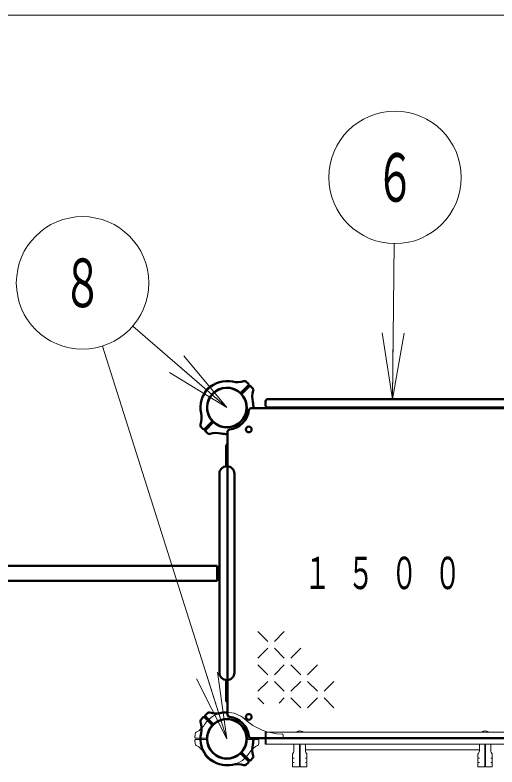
# Model space of a CAD drawing. Units: millimetres on the paper. Extents: x -385 to 0, y -594 to 267.
# Drawn here: x -307.31 to -285.47, y 163.3 to 197.34 of the extents above; entities that cross this region are included whole.
import ezdxf
from ezdxf.enums import TextEntityAlignment as Align

# ---------------------------------------------------------------- set-up
doc = ezdxf.new("R2010")
doc.units = ezdxf.units.MM
doc.layers.add('LY_1', color=7, linetype='Continuous', lineweight=50)
doc.styles.add('ＭＳ ゴシック', font='')
doc.styles.get('ＭＳ ゴシック').set_extended_font_data('MS Gothic')

msp = doc.modelspace()

# ---------------------------------------------------------------- linework, layer by layer
at = {"layer": 'LY_1', "lineweight": 13}
for p, q in [((-273.821, 197.342), (-360.136, 197.342)), ((-273.828, 197.342), (-360.136, 197.342)), ((-290.209, 179.95), (-290.125, 186.991)), ((-297.709, 179.57), (-301.979, 183.254)), ((-290.209, 179.95), (-290.673, 182.956)), ((-290.209, 179.95), (-290.173, 182.95)), ((-289.673, 182.944), (-290.209, 179.95)), ((-297.709, 164.57), (-303.345, 182.353)), ((-299.654, 181.908), (-297.709, 179.57)), ((-297.709, 179.57), (-299.981, 181.53)), ((-297.709, 179.57), (-300.307, 181.151)), ((-295.857, 168.972), (-296.307, 169.422)), ((-295.107, 169.422), (-295.557, 168.972)), ((-295.857, 168.672), (-296.307, 168.222)), ((-295.107, 168.222), (-295.557, 168.672)), ((-294.357, 168.672), (-294.807, 168.222)), ((-295.857, 167.472), (-296.307, 167.922)), ((-295.107, 167.922), (-295.557, 167.472)), ((-294.357, 167.472), (-294.807, 167.922)), ((-293.607, 167.922), (-294.057, 167.472)), ((-298.139, 167.581), (-297.709, 164.57)), ((-297.709, 164.57), (-299.092, 167.279)), ((-297.709, 164.57), (-298.615, 167.43)), ((-295.857, 167.172), (-296.307, 166.722)), ((-295.107, 166.722), (-295.557, 167.172)), ((-294.357, 167.172), (-294.807, 166.722)), ((-293.607, 166.722), (-294.057, 167.172)), ((-292.857, 167.172), (-293.307, 166.722)), ((-296.04, 166.155), (-296.307, 166.422)), ((-295.107, 166.422), (-295.346, 166.183)), ((-294.357, 165.972), (-294.807, 166.422)), ((-293.607, 166.422), (-294.057, 165.972)), ((-292.857, 165.972), (-293.307, 166.422)), ((-299.158, 164.641), (-299.153, 164.787)), ((-284.437, 164.872), (-295.981, 164.872)), ((-295.981, 164.328), (-295.981, 164.872)), ((-295.935, 164.328), (-295.935, 164.872)), ((-299.158, 164.499), (-299.152, 164.341)), ((-298.647, 164.6), (-299.118, 164.6)), ((-298.647, 164.54), (-299.118, 164.54)), ((-296.772, 164.6), (-295.2, 164.6)), ((-296.772, 164.54), (-296.301, 164.54)), ((-296.261, 164.499), (-296.266, 164.353)), ((-295.16, 164.642), (-295.166, 164.747)), ((-284.437, 164.328), (-295.981, 164.328)), ((-294.669, 164.026), (-294.669, 164.328)), ((-294.427, 163.296), (-294.427, 164.328)), ((-294.391, 163.296), (-294.391, 164.328)), ((-294.149, 164.026), (-294.149, 164.328)), ((-286.269, 164.026), (-286.269, 164.328)), ((-286.027, 163.296), (-286.027, 164.328)), ((-285.991, 163.296), (-285.991, 164.328)), ((-285.749, 164.026), (-285.749, 164.328)), ((-294.733, 163.711), (-294.733, 163.869)), ((-294.716, 163.91), (-294.691, 163.951)), ((-286.269, 164.072), (-294.149, 164.072)), ((-294.102, 163.91), (-294.128, 163.951)), ((-294.085, 163.711), (-294.085, 163.869)), ((-286.333, 163.711), (-286.333, 163.869)), ((-286.316, 163.91), (-286.291, 163.951)), ((-285.702, 163.91), (-285.728, 163.951)), ((-285.685, 163.711), (-285.685, 163.869)), ((-294.733, 163.711), (-294.707, 163.696)), ((-294.733, 163.681), (-294.707, 163.696)), ((-294.733, 163.511), (-294.733, 163.681)), ((-294.733, 163.511), (-294.707, 163.496)), ((-294.733, 163.481), (-294.707, 163.496)), ((-294.733, 163.296), (-294.733, 163.481)), ((-294.707, 163.696), (-294.664, 163.696)), ((-294.707, 163.496), (-294.664, 163.496)), ((-294.111, 163.696), (-294.154, 163.696)), ((-294.111, 163.496), (-294.154, 163.496)), ((-294.085, 163.711), (-294.111, 163.696)), ((-294.085, 163.681), (-294.111, 163.696)), ((-294.085, 163.511), (-294.111, 163.496)), ((-294.085, 163.481), (-294.111, 163.496)), ((-294.085, 163.511), (-294.085, 163.681)), ((-294.085, 163.296), (-294.085, 163.481)), ((-286.333, 163.711), (-286.307, 163.696)), ((-286.333, 163.681), (-286.307, 163.696)), ((-286.333, 163.511), (-286.333, 163.681)), ((-286.333, 163.511), (-286.307, 163.496)), ((-286.333, 163.481), (-286.307, 163.496)), ((-286.333, 163.296), (-286.333, 163.481)), ((-286.307, 163.696), (-286.264, 163.696)), ((-286.307, 163.496), (-286.264, 163.496)), ((-285.711, 163.696), (-285.754, 163.696)), ((-285.711, 163.496), (-285.754, 163.496)), ((-285.685, 163.711), (-285.711, 163.696)), ((-285.685, 163.681), (-285.711, 163.696)), ((-285.685, 163.511), (-285.711, 163.496)), ((-285.685, 163.481), (-285.711, 163.496)), ((-285.685, 163.511), (-285.685, 163.681)), ((-285.685, 163.296), (-285.685, 163.481)), ((-297.909, 163.387), (-297.909, 163.384)), ((-297.509, 163.387), (-297.509, 163.384)), ((-294.427, 163.296), (-294.733, 163.296)), ((-294.391, 163.296), (-294.085, 163.296)), ((-286.027, 163.296), (-286.333, 163.296)), ((-285.991, 163.296), (-285.685, 163.296))]:
    msp.add_line(p, q, dxfattribs=at)
at = {"layer": 'LY_1', "color": 140}
for p, q in [((-298.404, 180.548), (-298.407, 180.55)), ((-297.067, 180.254), (-296.734, 180.587)), ((-297.025, 180.212), (-296.692, 180.545)), ((-296.735, 180.645), (-296.85, 180.752)), ((-296.634, 180.544), (-296.527, 180.429)), ((-298.687, 180.265), (-298.689, 180.268)), ((-295.959, 179.85), (-295.959, 179.67)), ((-284.559, 179.95), (-295.859, 179.95)), ((-290.209, 179.54), (-296.617, 179.54)), ((-284.559, 179.57), (-295.859, 179.57)), ((-290.209, 179.54), (-283.801, 179.54)), ((-298.393, 178.928), (-298.726, 178.595)), ((-298.351, 178.886), (-298.684, 178.553)), ((-298.784, 178.596), (-298.883, 178.703)), ((-298.683, 178.495), (-298.576, 178.396)), ((-297.679, 172.07), (-297.679, 178.478)), ((-297.741, 177.878), (-297.741, 176.909)), ((-297.741, 177.878), (-297.677, 177.878)), ((-297.677, 177.878), (-297.677, 176.909)), ((-298.049, 167.57), (-298.049, 176.57)), ((-297.369, 167.57), (-297.369, 176.57)), ((-307.709, 172.41), (-298.149, 172.41)), ((-298.149, 171.73), (-298.149, 172.41)), ((-298.149, 172.342), (-298.049, 172.342)), ((-297.679, 172.07), (-297.679, 165.662)), ((-307.709, 171.73), (-298.149, 171.73)), ((-298.149, 171.798), (-298.049, 171.798)), ((-297.741, 166.262), (-297.741, 167.232)), ((-297.677, 166.262), (-297.677, 167.232)), ((-297.741, 166.262), (-297.677, 166.262)), ((-298.784, 165.544), (-298.883, 165.437)), ((-298.393, 165.212), (-298.726, 165.545)), ((-298.351, 165.254), (-298.684, 165.587)), ((-298.683, 165.645), (-298.576, 165.744)), ((-290.209, 164.6), (-296.617, 164.6)), ((-290.209, 164.6), (-283.801, 164.6)), ((-298.687, 163.875), (-298.689, 163.873)), ((-297.067, 163.886), (-296.734, 163.553)), ((-297.025, 163.928), (-296.692, 163.595)), ((-298.404, 163.592), (-298.407, 163.59)), ((-296.735, 163.495), (-296.85, 163.388)), ((-296.634, 163.596), (-296.527, 163.711))]:
    msp.add_line(p, q, dxfattribs=at)
at = {"layer": 'LY_1', "lineweight": 13}
for centre in [(-290.09, 189.991), (-304.251, 185.213)]:
    msp.add_circle(centre, 3, dxfattribs=at)
at = {"layer": 'LY_1', "color": 140}
for centre, radius in [((-297.709, 179.57), 0.891), ((-296.719, 178.58), 0.13), ((-296.719, 165.56), 0.13), ((-297.709, 164.57), 0.891)]:
    msp.add_circle(centre, radius, dxfattribs=at)
for centre, radius, start, end in [((-297.709, 179.57), 1.22, 126.3731, 135), ((-297.709, 179.57), 1.2, 77.7272, 135), ((-298.421, 180.536), 0.02, 45, 126.3731), ((-297.709, 179.57), 0.9, 49.2707, 135), ((-297.241, 181.72), 1, 257.7272, 287.5412), ((-296.91, 180.671), 0.1, 47, 107.5412), ((-296.763, 180.616), 0.04, 315, 47), ((-296.664, 180.517), 0.04, 43, 135), ((-297.709, 179.57), 1.2, 135, 192.2728), ((-298.675, 180.282), 0.02, 143.6269, 225), ((-297.709, 179.57), 1.22, 135, 143.6269), ((-297.709, 179.57), 0.9, 135, 220.7293), ((-297.096, 180.282), 0.04, 229.2707, 315), ((-297.709, 179.57), 0.9, 315, 40.7293), ((-296.997, 180.183), 0.04, 135, 220.7293), ((-295.559, 180.038), 1, 162.4588, 192.2728), ((-296.608, 180.369), 0.1, 342.4588, 43), ((-297.709, 179.57), 1.2, 358.5675, 12.2728), ((-295.859, 179.85), 0.1, 90, 180), ((-297.709, 179.57), 1, 276.7872, 353.2128), ((-296.617, 179.44), 0.1, 90, 173.2128), ((-295.859, 179.67), 0.1, 180, 270), ((-299.859, 179.102), 1, 342.4588, 12.2728), ((-298.81, 178.771), 0.1, 162.4588, 223), ((-298.421, 178.957), 0.04, 315, 40.7293), ((-298.322, 178.858), 0.04, 49.2707, 135), ((-297.709, 179.57), 0.9, 229.2707, 315), ((-298.755, 178.624), 0.04, 223, 315), ((-298.656, 178.525), 0.04, 135, 227), ((-298.177, 177.42), 1, 77.7272, 107.5412), ((-297.579, 178.478), 0.1, 96.7872, 180), ((-298.508, 178.469), 0.1, 227, 287.5412), ((-297.709, 179.57), 1.2, 257.7272, 271.4325), ((-297.709, 176.57), 0.34, 0, 180), ((-297.709, 167.57), 0.34, 180, 0), ((-298.755, 165.517), 0.04, 45, 137), ((-298.656, 165.616), 0.04, 133, 225), ((-298.508, 165.671), 0.1, 72.4588, 133), ((-298.177, 166.72), 1, 252.4588, 282.2728), ((-297.709, 164.57), 0.9, 45, 130.7293), ((-297.709, 164.57), 1.2, 88.5675, 102.2728), ((-297.579, 165.662), 0.1, 180, 263.2128), ((-297.709, 164.57), 1, 6.7872, 83.2128), ((-298.81, 165.369), 0.1, 137, 197.5412), ((-299.859, 165.038), 1, 347.7272, 17.5412), ((-297.709, 164.57), 0.9, 139.2707, 225), ((-298.421, 165.183), 0.04, 319.2707, 45), ((-298.322, 165.282), 0.04, 225, 310.7293), ((-297.709, 164.57), 0.9, 319.2707, 45), ((-297.709, 164.57), 1.2, 167.7272, 225), ((-296.617, 164.7), 0.1, 186.7872, 270), ((-297.709, 164.57), 1.2, 347.7272, 1.4325), ((-295.559, 164.102), 1, 167.7272, 197.5412), ((-298.675, 163.858), 0.02, 135, 216.3731), ((-297.709, 164.57), 1.22, 216.3731, 225), ((-297.709, 164.57), 0.9, 225, 310.7293), ((-297.096, 163.858), 0.04, 45, 130.7293), ((-296.997, 163.957), 0.04, 139.2707, 225), ((-296.608, 163.771), 0.1, 317, 17.5412), ((-297.709, 164.57), 1.22, 225, 233.6269), ((-297.709, 164.57), 1.2, 225, 282.2728), ((-298.421, 163.604), 0.02, 233.6269, 315), ((-296.763, 163.525), 0.04, 313, 45), ((-296.664, 163.624), 0.04, 225, 317), ((-297.241, 162.42), 1, 72.4588, 102.2728), ((-296.91, 163.469), 0.1, 252.4588, 313)]:
    msp.add_arc(centre, radius, start, end, dxfattribs=at)
at = {"layer": 'LY_1', "lineweight": 13}
for centre, radius, start, end in [((-297.709, 164.57), 1.2, 90, 147.2728), ((-297.709, 164.57), 0.9, 90, 175.7293), ((-297.709, 164.57), 1.2, 47.7828, 90), ((-297.709, 164.57), 0.9, 4.2707, 90), ((-299.56, 165.759), 1, 297.4588, 327.2728), ((-295.156, 167.384), 2.6, 227.7828, 268.9158), ((-299.053, 164.783), 0.1, 117.4588, 178), ((-299.053, 164.783), 0.1, 117.4588, 178), ((-295.206, 164.745), 0.04, 3, 88.9159), ((-294.409, 164.604), 0.324, 77.1604, 124.0439), ((-294.409, 164.604), 0.324, 55.9561, 102.8396), ((-294.409, 164.604), 0.272, 80.7582, 99.2418), ((-294.409, 164.604), 0.272, 80.7582, 99.2418), ((-286.009, 164.604), 0.324, 77.1604, 124.0439), ((-286.009, 164.604), 0.324, 55.9561, 102.8396), ((-286.009, 164.604), 0.272, 80.7582, 99.2418), ((-286.009, 164.604), 0.272, 80.7582, 99.2418), ((-299.118, 164.64), 0.04, 178, 270), ((-299.118, 164.5), 0.04, 90, 182), ((-298.647, 164.64), 0.04, 270, 355.7293), ((-298.647, 164.5), 0.04, 4.2707, 90), ((-297.709, 164.57), 0.9, 184.2707, 270), ((-297.709, 164.57), 0.9, 270, 355.7293), ((-296.772, 164.64), 0.04, 184.2707, 270), ((-296.772, 164.5), 0.04, 90, 175.7293), ((-296.301, 164.5), 0.04, 358, 90), ((-295.2, 164.64), 0.04, 270, 3), ((-299.053, 164.357), 0.1, 182, 242.5412), ((-299.56, 163.381), 1, 32.7272, 62.5412), ((-295.858, 163.381), 1, 117.4588, 147.2728), ((-296.366, 164.357), 0.1, 297.4588, 358), ((-297.709, 164.57), 1.2, 212.7272, 270), ((-297.709, 164.57), 1.2, 270, 327.2728), ((-294.673, 163.869), 0.06, 136.0941, 180), ((-294.809, 164.026), 0.14, 327.8937, 0), ((-294.009, 164.026), 0.14, 180, 212.1063), ((-294.145, 163.869), 0.06, 0, 43.9059), ((-286.273, 163.869), 0.06, 136.0941, 180), ((-286.409, 164.026), 0.14, 327.8937, 0), ((-285.609, 164.026), 0.14, 180, 212.1063), ((-285.745, 163.869), 0.06, 0, 43.9059), ((-297.889, 163.384), 0.02, 180, 261.3731), ((-297.709, 164.57), 1.22, 261.3731, 270), ((-297.709, 164.57), 1.22, 270, 278.6269), ((-297.529, 163.384), 0.02, 278.6269, 0)]:
    msp.add_arc(centre, radius, start, end, dxfattribs=at)

# ---------------------------------------------------------------- texts
at = {"layer": 'LY_1', "style": 'ＭＳ ゴシック', "width": 0.6}
for s, p in [('６', (-290.09, 189.991)), ('８', (-304.251, 185.213))]:
    msp.add_text(s, height=2.199, dxfattribs=at).set_placement(p, align=Align.MIDDLE_CENTER)
at = {"layer": 'LY_1', "insert": (-294.209, 172.07), "char_height": 1.466, "attachment_point": 4, "style": 'ＭＳ ゴシック'}
msp.add_mtext('\\T1.64;\\W0.6;１５００', dxfattribs=at)

doc.saveas('drawing.dxf')
